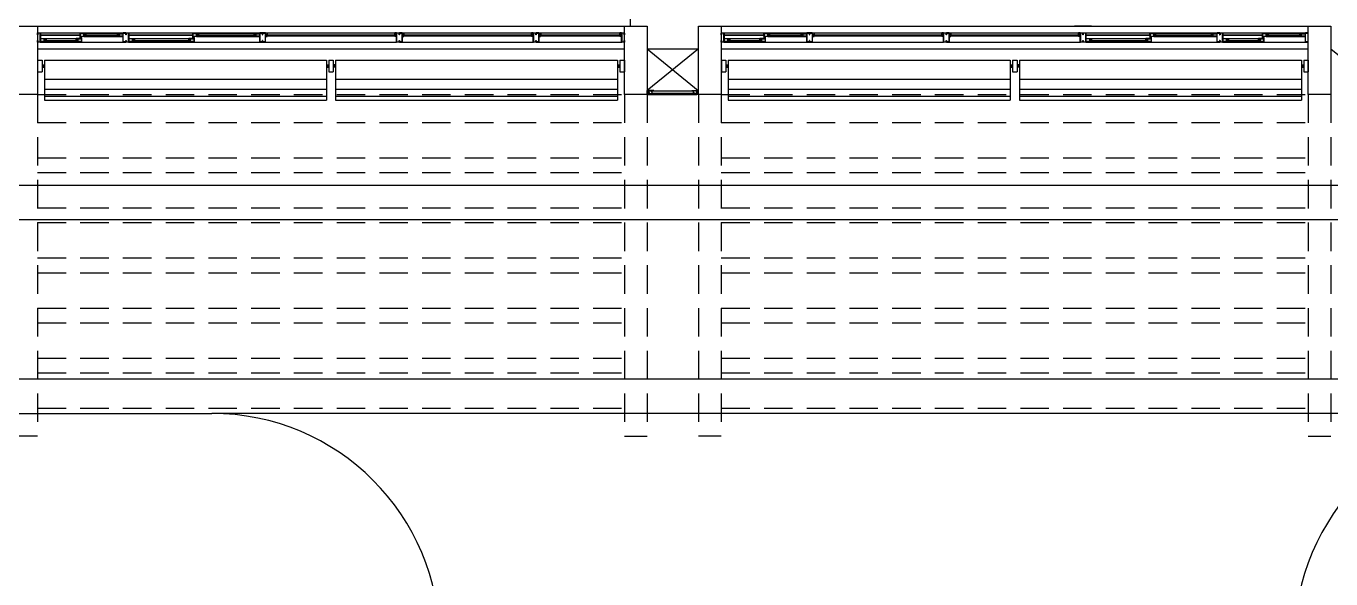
# Model space of a CAD drawing. Header units: millimetres. Extents: x 1887 to 2405, y 1100 to 1335.
# Drawn here: x 2082.31 to 2093.76, y 1223.14 to 1228 of the extents above; entities that cross this region are included whole.
import ezdxf

# ---------------------------------------------------------------- set-up
doc = ezdxf.new("R2010")
doc.units = ezdxf.units.MM
doc.linetypes.add('HIDDEN', pattern=[0.375, 0.25, -0.125])
for name, color, linetype in [('AR-ALV', 2, 'Continuous'), ('AR-BRISES', 1, 'Continuous'), ('AR-CALÇADA', 1, 'Continuous'), ('AR-ESQ', 1, 'Continuous'), ('AR-ESTC', 3, 'Continuous'), ('AR-PEITORIL', 1, 'Continuous'), ('AR-PERGOLAPROJ', 1, 'HIDDEN'), ('ar-podotactil', 1, 'Continuous'), ('AR-SHAFT', 1, 'Continuous'), ('BR-LINHAS', 1, 'Continuous'), ('BR-MONTANTE', 242, 'Continuous'), ('BR-PAINEL', 1, 'Continuous'), ('BR-SUPORTE', 1, 'Continuous'), ('DT-ESQ-BAGUETE-C', 2, 'Continuous'), ('DT-ESQ-BAGUETE-V', 1, 'Continuous'), ('DT-ESQ-CHAPA DOBRADA-V', 1, 'Continuous'), ('DT-ESQ-MARCO-V', 1, 'Continuous'), ('DT-ESQ-PERFIL CADEIRA-C', 2, 'Continuous'), ('DT-ESQ-PERFIL CADEIRA-V', 1, 'Continuous'), ('DT-ESQ-PERFIL U SIMPLES-C', 2, 'Continuous'), ('DT-ESQ-PERFIL U-C', 2, 'Continuous'), ('DT-ESQ-PERFIL U-V', 1, 'Continuous'), ('DT-ESQ-VENEZIANA-C', 2, 'Continuous'), ('DT-ESQ-VENEZIANA-V', 2, 'Continuous'), ('DT-ESQ-VIDRO-C', 2, 'Continuous'), ('PG-PROJ', 1, 'HIDDEN')]:
    doc.layers.add(name, color=color, linetype=linetype)

# ---------------------------------------------------------------- blocks, each defined once
blk = doc.blocks.new('EF34-P')
at = {"layer": 'DT-ESQ-BAGUETE-C', "ltscale": 0.1}
for points in [[(0.0735, -0.125), (0.06, -0.125), (0.06, -0.1235), (0.073, -0.1235, 0.4142136), (0.0735, -0.123), (0.0735, -0.112, 0.4142136), (0.073, -0.1115), (0.06, -0.1115), (0.06, -0.11), (0.0735, -0.11, -0.4142136), (0.075, -0.1115), (0.075, -0.1235, -0.4142136)], [(0.339, -0.125), (0.3525, -0.125), (0.3525, -0.1235), (0.3395, -0.1235, -0.4142136), (0.339, -0.123), (0.339, -0.112, -0.4142136), (0.3395, -0.1115), (0.3525, -0.1115), (0.3525, -0.11), (0.339, -0.11, 0.4142136), (0.3375, -0.1115), (0.3375, -0.1235, 0.4142136)], [(0.4225, -0.08), (0.409, -0.08), (0.409, -0.0785), (0.422, -0.0785, 0.4142136), (0.4225, -0.078), (0.4225, -0.067, 0.4142136), (0.422, -0.0665), (0.409, -0.0665), (0.409, -0.065), (0.4225, -0.065, -0.4142136), (0.424, -0.0665), (0.424, -0.0785, -0.4142136)], [(0.7015, -0.08), (0.715, -0.08), (0.715, -0.0785), (0.702, -0.0785, -0.4142136), (0.7015, -0.078), (0.7015, -0.067, -0.4142136), (0.702, -0.0665), (0.715, -0.0665), (0.715, -0.065), (0.7015, -0.065, 0.4142136), (0.7, -0.0665), (0.7, -0.0785, 0.4142136)], [(0.8485, -0.125), (0.835, -0.125), (0.835, -0.1235), (0.848, -0.1235, 0.4142136), (0.8485, -0.123), (0.8485, -0.112, 0.4142136), (0.848, -0.1115), (0.835, -0.1115), (0.835, -0.11), (0.8485, -0.11, -0.4142136), (0.85, -0.1115), (0.85, -0.1235, -0.4142136)], [(1.3265, -0.125), (1.34, -0.125), (1.34, -0.1235), (1.327, -0.1235, -0.4142136), (1.3265, -0.123), (1.3265, -0.112, -0.4142136), (1.327, -0.1115), (1.34, -0.1115), (1.34, -0.11), (1.3265, -0.11, 0.4142136), (1.325, -0.1115), (1.325, -0.1235, 0.4142136)], [(1.41, -0.08), (1.3965, -0.08), (1.3965, -0.0785), (1.4095, -0.0785, 0.4142136), (1.41, -0.078), (1.41, -0.067, 0.4142136), (1.4095, -0.0665), (1.3965, -0.0665), (1.3965, -0.065), (1.41, -0.065, -0.4142136), (1.4115, -0.0665), (1.4115, -0.0785, -0.4142136)], [(1.9015, -0.08), (1.915, -0.08), (1.915, -0.0785), (1.902, -0.0785, -0.4142136), (1.9015, -0.078), (1.9015, -0.067, -0.4142136), (1.902, -0.0665), (1.915, -0.0665), (1.915, -0.065), (1.9015, -0.065, 0.4142136), (1.9, -0.0665), (1.9, -0.0785, 0.4142136)], [(2.014, -0.075), (2.0005, -0.075), (2.0005, -0.0735), (2.014, -0.0735), (2.014, -0.0615), (2.0005, -0.0615), (2.0005, -0.06), (2.014, -0.06, -0.4142136), (2.0155, -0.0615), (2.0155, -0.0735, -0.4142136)], [(3.136, -0.075), (3.1495, -0.075), (3.1495, -0.0735), (3.136, -0.0735), (3.136, -0.0615), (3.1495, -0.0615), (3.1495, -0.06), (3.136, -0.06, 0.4142136), (3.1345, -0.0615), (3.1345, -0.0735, 0.4142136)], [(3.214, -0.075), (3.2005, -0.075), (3.2005, -0.0735), (3.214, -0.0735), (3.214, -0.0615), (3.2005, -0.0615), (3.2005, -0.06), (3.214, -0.06, -0.4142136), (3.2155, -0.0615), (3.2155, -0.0735, -0.4142136)], [(4.336, -0.075), (4.3495, -0.075), (4.3495, -0.0735), (4.336, -0.0735), (4.336, -0.0615), (4.3495, -0.0615), (4.3495, -0.06), (4.336, -0.06, 0.4142136), (4.3345, -0.0615), (4.3345, -0.0735, 0.4142136)], [(4.414, -0.075), (4.4005, -0.075), (4.4005, -0.0735), (4.414, -0.0735), (4.414, -0.0615), (4.4005, -0.0615), (4.4005, -0.06), (4.414, -0.06, -0.4142136), (4.4155, -0.0615), (4.4155, -0.0735, -0.4142136)], [(5.111, -0.075), (5.1245, -0.075), (5.1245, -0.0735), (5.111, -0.0735), (5.111, -0.0615), (5.1245, -0.0615), (5.1245, -0.06), (5.111, -0.06, 0.4142136), (5.1095, -0.0615), (5.1095, -0.0735, 0.4142136)]]:
    blk.add_lwpolyline(points, format="xyb", close=True, dxfattribs=at)
at = {"layer": 'DT-ESQ-BAGUETE-V', "ltscale": 0.1}
for p, q in [((0.0735, -0.11), (0.339, -0.11)), ((0.4225, -0.065), (0.7015, -0.065)), ((0.8485, -0.11), (1.3265, -0.11)), ((1.41, -0.065), (1.9015, -0.065))]:
    blk.add_line(p, q, dxfattribs=at)
at = {"layer": 'DT-ESQ-CHAPA DOBRADA-V', "ltscale": 0.1}
for p, q in [((0.025, -0.077), (0.374, -0.077)), ((0.025, -0.08), (0.374, -0.08)), ((0.8, -0.077), (1.3615, -0.077)), ((0.8, -0.08), (1.3615, -0.08))]:
    blk.add_line(p, q, dxfattribs=at)
at = {"layer": 'DT-ESQ-MARCO-V', "ltscale": 0.1}
for p, q in [((1.9985, -0.06), (3.1515, -0.06)), ((3.1985, -0.06), (4.3515, -0.06)), ((4.3985, -0.06), (5.1265, -0.06)), ((1.9985, -0.14), (3.1515, -0.14)), ((3.1985, -0.14), (4.3515, -0.14)), ((4.3985, -0.14), (5.1265, -0.14))]:
    blk.add_line(p, q, dxfattribs=at)
at = {"layer": 'DT-ESQ-PERFIL CADEIRA-C', "ltscale": 0.1}
for p, q in [((0.376, -0.0885), (0.4225, -0.0885)), ((0.75, -0.0885), (0.7015, -0.0885)), ((1.3635, -0.0885), (1.41, -0.0885)), ((1.95, -0.0885), (1.9015, -0.0885)), ((0.025, -0.1335), (0.0735, -0.1335)), ((0.3855, -0.1335), (0.339, -0.1335)), ((0.8, -0.1335), (0.8485, -0.1335)), ((1.373, -0.1335), (1.3265, -0.1335))]:
    blk.add_line(p, q, dxfattribs=at)
for points in [[(0.0735, -0.135), (0.025, -0.135), (0.025, -0.1335), (0.06, -0.1335, -0.1989119), (0.0589, -0.1331, -0.1989128), (0.0585, -0.132), (0.0585, -0.112, 0.4142136), (0.058, -0.1115), (0.025, -0.1115), (0.025, -0.11), (0.0585, -0.11, -0.4142136), (0.06, -0.1115), (0.06, -0.1235), (0.06, -0.125), (0.06, -0.132), (0.0735, -0.132, -1)], [(0.339, -0.132, 1), (0.339, -0.135), (0.3855, -0.135, 0.4142136), (0.3875, -0.133), (0.3875, -0.112, 0.4142136), (0.3855, -0.11), (0.354, -0.11, 0.4142136), (0.3525, -0.1115), (0.3525, -0.132)], [(0.3525, -0.1335, 0.1989127), (0.3536, -0.1331, 0.1989133), (0.354, -0.132), (0.354, -0.112, -0.4142136), (0.3545, -0.1115), (0.3855, -0.1115, -0.4142136), (0.386, -0.112), (0.386, -0.133, -0.4142136), (0.3855, -0.1335)], [(0.4225, -0.087, -1), (0.4225, -0.09), (0.376, -0.09, -0.4142136), (0.374, -0.088), (0.374, -0.067, -0.4142136), (0.376, -0.065), (0.4075, -0.065, -0.4142136), (0.409, -0.0665), (0.409, -0.087)], [(0.409, -0.0885, -0.1989127), (0.4079, -0.0881, -0.1989133), (0.4075, -0.087), (0.4075, -0.067, 0.4142136), (0.407, -0.0665), (0.376, -0.0665, 0.4142136), (0.3755, -0.067), (0.3755, -0.088, 0.4142136), (0.376, -0.0885)], [(0.7015, -0.09), (0.75, -0.09), (0.75, -0.0885), (0.715, -0.0885, 0.1989119), (0.7161, -0.0881, 0.1989128), (0.7165, -0.087), (0.7165, -0.067, -0.4142136), (0.717, -0.0665), (0.75, -0.0665), (0.75, -0.065), (0.7165, -0.065, 0.4142136), (0.715, -0.0665), (0.715, -0.0785), (0.715, -0.08), (0.715, -0.087), (0.7015, -0.087, 1)], [(0.8485, -0.135), (0.8, -0.135), (0.8, -0.1335), (0.835, -0.1335, -0.1989119), (0.8339, -0.1331, -0.1989128), (0.8335, -0.132), (0.8335, -0.112, 0.4142136), (0.833, -0.1115), (0.8, -0.1115), (0.8, -0.11), (0.8335, -0.11, -0.4142136), (0.835, -0.1115), (0.835, -0.1235), (0.835, -0.125), (0.835, -0.132), (0.8485, -0.132, -1)], [(1.3265, -0.132, 1), (1.3265, -0.135), (1.373, -0.135, 0.4142136), (1.375, -0.133), (1.375, -0.112, 0.4142136), (1.373, -0.11), (1.3415, -0.11, 0.4142136), (1.34, -0.1115), (1.34, -0.132)], [(1.34, -0.1335, 0.1989127), (1.3411, -0.1331, 0.1989133), (1.3415, -0.132), (1.3415, -0.112, -0.4142136), (1.342, -0.1115), (1.373, -0.1115, -0.4142136), (1.3735, -0.112), (1.3735, -0.133, -0.4142136), (1.373, -0.1335)], [(1.41, -0.087, -1), (1.41, -0.09), (1.3635, -0.09, -0.4142136), (1.3615, -0.088), (1.3615, -0.067, -0.4142136), (1.3635, -0.065), (1.395, -0.065, -0.4142136), (1.3965, -0.0665), (1.3965, -0.087)], [(1.3965, -0.0885, -0.1989127), (1.3954, -0.0881, -0.1989133), (1.395, -0.087), (1.395, -0.067, 0.4142136), (1.3945, -0.0665), (1.3635, -0.0665, 0.4142136), (1.363, -0.067), (1.363, -0.088, 0.4142136), (1.3635, -0.0885)], [(1.9015, -0.09), (1.95, -0.09), (1.95, -0.0885), (1.915, -0.0885, 0.1989119), (1.9161, -0.0881, 0.1989128), (1.9165, -0.087), (1.9165, -0.067, -0.4142136), (1.917, -0.0665), (1.95, -0.0665), (1.95, -0.065), (1.9165, -0.065, 0.4142136), (1.915, -0.0665), (1.915, -0.0785), (1.915, -0.08), (1.915, -0.087), (1.9015, -0.087, 1)]]:
    blk.add_lwpolyline(points, format="xyb", close=True, dxfattribs=at)
at = {"layer": 'DT-ESQ-PERFIL CADEIRA-V', "ltscale": 0.1}
for p, q in [((0.4075, -0.09), (0.7015, -0.09)), ((1.395, -0.09), (1.9015, -0.09)), ((0.0735, -0.135), (0.339, -0.135)), ((0.8485, -0.135), (1.3265, -0.135))]:
    blk.add_line(p, q, dxfattribs=at)
at = {"layer": 'DT-ESQ-PERFIL U SIMPLES-C', "ltscale": 0.1}
for points in [[(0.376, -0.102), (0.384, -0.102), (0.384, -0.1005), (0.376, -0.1005, -0.4142136), (0.3755, -0.1), (0.3755, -0.092, -0.4142136), (0.376, -0.0915), (0.384, -0.0915), (0.384, -0.09), (0.376, -0.09, 0.4142136), (0.374, -0.092), (0.374, -0.1, 0.4142136)], [(0.3855, -0.098), (0.3775, -0.098), (0.3775, -0.0995), (0.3855, -0.0995, -0.4142136), (0.386, -0.1), (0.386, -0.108, -0.4142136), (0.3855, -0.1085), (0.3775, -0.1085), (0.3775, -0.11), (0.3855, -0.11, 0.4142136), (0.3875, -0.108), (0.3875, -0.1, 0.4142136)], [(1.3635, -0.102), (1.3715, -0.102), (1.3715, -0.1005), (1.3635, -0.1005, -0.4142136), (1.363, -0.1), (1.363, -0.092, -0.4142136), (1.3635, -0.0915), (1.3715, -0.0915), (1.3715, -0.09), (1.3635, -0.09, 0.4142136), (1.3615, -0.092), (1.3615, -0.1, 0.4142136)], [(1.373, -0.098), (1.365, -0.098), (1.365, -0.0995), (1.373, -0.0995, -0.4142136), (1.3735, -0.1), (1.3735, -0.108, -0.4142136), (1.373, -0.1085), (1.365, -0.1085), (1.365, -0.11), (1.373, -0.11, 0.4142136), (1.375, -0.108), (1.375, -0.1, 0.4142136)]]:
    blk.add_lwpolyline(points, format="xyb", close=True, dxfattribs=at)
at = {"layer": 'DT-ESQ-PERFIL U-C', "ltscale": 0.1}
for points in [[(0, -0.0615, -0.4142136), (0.0015, -0.06), (0.0235, -0.06, -0.4142136), (0.025, -0.0615), (0.025, -0.1385, -0.4142136), (0.0235, -0.14), (0.0015, -0.14, -0.4142136), (0, -0.1385), (0, -0.125), (0.0015, -0.125), (0.0015, -0.138, 0.4142136), (0.002, -0.1385), (0.023, -0.1385, 0.4142136), (0.0235, -0.138), (0.0235, -0.062, 0.4142136), (0.023, -0.0615), (0.002, -0.0615, 0.4142136), (0.0015, -0.062), (0.0015, -0.075), (0, -0.075)], [(0.775, -0.0615, 0.4142136), (0.7735, -0.06), (0.7515, -0.06, 0.4142136), (0.75, -0.0615), (0.75, -0.1385, 0.4142136), (0.7515, -0.14), (0.7735, -0.14, 0.4142136), (0.775, -0.1385), (0.775, -0.125), (0.7735, -0.125), (0.7735, -0.138, -0.4142136), (0.773, -0.1385), (0.752, -0.1385, -0.4142136), (0.7515, -0.138), (0.7515, -0.062, -0.4142136), (0.752, -0.0615), (0.773, -0.0615, -0.4142136), (0.7735, -0.062), (0.7735, -0.075), (0.775, -0.075)], [(0.775, -0.0615, -0.4142136), (0.7765, -0.06), (0.7985, -0.06, -0.4142136), (0.8, -0.0615), (0.8, -0.1385, -0.4142136), (0.7985, -0.14), (0.7765, -0.14, -0.4142136), (0.775, -0.1385), (0.775, -0.125), (0.7765, -0.125), (0.7765, -0.138, 0.4142136), (0.777, -0.1385), (0.798, -0.1385, 0.4142136), (0.7985, -0.138), (0.7985, -0.062, 0.4142136), (0.798, -0.0615), (0.777, -0.0615, 0.4142136), (0.7765, -0.062), (0.7765, -0.075), (0.775, -0.075)], [(1.975, -0.0615, 0.4142136), (1.9735, -0.06), (1.9515, -0.06, 0.4142136), (1.95, -0.0615), (1.95, -0.1385, 0.4142136), (1.9515, -0.14), (1.9735, -0.14, 0.4142136), (1.975, -0.1385), (1.975, -0.125), (1.9735, -0.125), (1.9735, -0.138, -0.4142136), (1.973, -0.1385), (1.952, -0.1385, -0.4142136), (1.9515, -0.138), (1.9515, -0.062, -0.4142136), (1.952, -0.0615), (1.973, -0.0615, -0.4142136), (1.9735, -0.062), (1.9735, -0.075), (1.975, -0.075)]]:
    blk.add_lwpolyline(points, format="xyb", close=True, dxfattribs=at)
for points in [[(2, -0.0905), (2, -0.0905, 0.4142136), (1.9985, -0.092), (1.9985, -0.1385), (1.9765, -0.1385), (1.9765, -0.125), (1.975, -0.125), (1.975, -0.1385, 0.4142136), (1.9765, -0.14), (1.9985, -0.14, 0.4142136), (2, -0.1385), (2, -0.092), (2.0135, -0.092, 1), (2.0135, -0.089), (2, -0.089), (2, -0.0615, 0.4142136), (1.9985, -0.06), (1.9765, -0.06, 0.4142136), (1.975, -0.0615), (1.975, -0.075), (1.9765, -0.075), (1.9765, -0.0615), (1.9985, -0.0615), (1.9985, -0.089, 0.4142136), (2, -0.0905), (2.0135, -0.0905)], [(3.15, -0.0905), (3.15, -0.0905, -0.4142136), (3.1515, -0.092), (3.1515, -0.1385), (3.1735, -0.1385), (3.1735, -0.125), (3.175, -0.125), (3.175, -0.1385, -0.4142136), (3.1735, -0.14), (3.1515, -0.14, -0.4142136), (3.15, -0.1385), (3.15, -0.092), (3.1365, -0.092, -1), (3.1365, -0.089), (3.15, -0.089), (3.15, -0.0615, -0.4142136), (3.1515, -0.06), (3.1735, -0.06, -0.4142136), (3.175, -0.0615), (3.175, -0.075), (3.1735, -0.075), (3.1735, -0.0615), (3.1515, -0.0615), (3.1515, -0.089, -0.4142136), (3.15, -0.0905), (3.1365, -0.0905)], [(3.2, -0.0905), (3.2, -0.0905, 0.4142136), (3.1985, -0.092), (3.1985, -0.1385), (3.1765, -0.1385), (3.1765, -0.125), (3.175, -0.125), (3.175, -0.1385, 0.4142136), (3.1765, -0.14), (3.1985, -0.14, 0.4142136), (3.2, -0.1385), (3.2, -0.092), (3.2135, -0.092, 1), (3.2135, -0.089), (3.2, -0.089), (3.2, -0.0615, 0.4142136), (3.1985, -0.06), (3.1765, -0.06, 0.4142136), (3.175, -0.0615), (3.175, -0.075), (3.1765, -0.075), (3.1765, -0.0615), (3.1985, -0.0615), (3.1985, -0.089, 0.4142136), (3.2, -0.0905), (3.2135, -0.0905)], [(4.35, -0.0905), (4.35, -0.0905, -0.4142136), (4.3515, -0.092), (4.3515, -0.1385), (4.3735, -0.1385), (4.3735, -0.125), (4.375, -0.125), (4.375, -0.1385, -0.4142136), (4.3735, -0.14), (4.3515, -0.14, -0.4142136), (4.35, -0.1385), (4.35, -0.092), (4.3365, -0.092, -1), (4.3365, -0.089), (4.35, -0.089), (4.35, -0.0615, -0.4142136), (4.3515, -0.06), (4.3735, -0.06, -0.4142136), (4.375, -0.0615), (4.375, -0.075), (4.3735, -0.075), (4.3735, -0.0615), (4.3515, -0.0615), (4.3515, -0.089, -0.4142136), (4.35, -0.0905), (4.3365, -0.0905)], [(4.4, -0.0905), (4.4, -0.0905, 0.4142136), (4.3985, -0.092), (4.3985, -0.1385), (4.3765, -0.1385), (4.3765, -0.125), (4.375, -0.125), (4.375, -0.1385, 0.4142136), (4.3765, -0.14), (4.3985, -0.14, 0.4142136), (4.4, -0.1385), (4.4, -0.092), (4.4135, -0.092, 1), (4.4135, -0.089), (4.4, -0.089), (4.4, -0.0615, 0.4142136), (4.3985, -0.06), (4.3765, -0.06, 0.4142136), (4.375, -0.0615), (4.375, -0.075), (4.3765, -0.075), (4.3765, -0.0615), (4.3985, -0.0615), (4.3985, -0.089, 0.4142136), (4.4, -0.0905), (4.4135, -0.0905)], [(5.125, -0.0905), (5.125, -0.0905, -0.4142136), (5.1265, -0.092), (5.1265, -0.1385), (5.1485, -0.1385), (5.1485, -0.125), (5.15, -0.125), (5.15, -0.1385, -0.4142136), (5.1485, -0.14), (5.1265, -0.14, -0.4142136), (5.125, -0.1385), (5.125, -0.092), (5.1115, -0.092, -1), (5.1115, -0.089), (5.125, -0.089), (5.125, -0.0615, -0.4142136), (5.1265, -0.06), (5.1485, -0.06, -0.4142136), (5.15, -0.0615), (5.15, -0.075), (5.1485, -0.075), (5.1485, -0.0615), (5.1265, -0.0615), (5.1265, -0.089, -0.4142136), (5.125, -0.0905), (5.1115, -0.0905)]]:
    blk.add_lwpolyline(points, format="xyb", dxfattribs=at)
at = {"layer": 'DT-ESQ-PERFIL U-V', "ltscale": 0.1}
for p, q in [((0.0235, -0.06), (0.7515, -0.06)), ((0.7985, -0.06), (1.9515, -0.06)), ((0.0235, -0.14), (0.7515, -0.14)), ((0.7985, -0.14), (1.9515, -0.14))]:
    blk.add_line(p, q, dxfattribs=at)
at = {"layer": 'DT-ESQ-VIDRO-C', "ltscale": 0.1}
for points in [[(0.7125, -0.085), (0.7125, -0.082), (0.4115, -0.082), (0.4115, -0.085)], [(1.9125, -0.085), (1.9125, -0.082), (1.399, -0.082), (1.399, -0.085)], [(2.002, -0.087), (2.002, -0.077), (3.148, -0.077), (3.148, -0.087)], [(3.202, -0.087), (3.202, -0.077), (4.348, -0.077), (4.348, -0.087)], [(4.402, -0.087), (4.402, -0.077), (5.123, -0.077), (5.123, -0.087)], [(0.063, -0.13), (0.063, -0.127), (0.3495, -0.127), (0.3495, -0.13)], [(0.838, -0.13), (0.838, -0.127), (1.337, -0.127), (1.337, -0.13)]]:
    blk.add_lwpolyline(points, close=True, dxfattribs=at)
blk = doc.blocks.new('EF28-P')
at = {"layer": 'DT-ESQ-BAGUETE-C', "ltscale": 0.1}
for points in [[(0.0735, -0.125), (0.06, -0.125), (0.06, -0.1235), (0.073, -0.1235, 0.4142136), (0.0735, -0.123), (0.0735, -0.112, 0.4142136), (0.073, -0.1115), (0.06, -0.1115), (0.06, -0.11), (0.0735, -0.11, -0.4142136), (0.075, -0.1115), (0.075, -0.1235, -0.4142136)], [(0.339, -0.125), (0.3525, -0.125), (0.3525, -0.1235), (0.3395, -0.1235, -0.4142136), (0.339, -0.123), (0.339, -0.112, -0.4142136), (0.3395, -0.1115), (0.3525, -0.1115), (0.3525, -0.11), (0.339, -0.11, 0.4142136), (0.3375, -0.1115), (0.3375, -0.1235, 0.4142136)], [(0.4225, -0.08), (0.409, -0.08), (0.409, -0.0785), (0.422, -0.0785, 0.4142136), (0.4225, -0.078), (0.4225, -0.067, 0.4142136), (0.422, -0.0665), (0.409, -0.0665), (0.409, -0.065), (0.4225, -0.065, -0.4142136), (0.424, -0.0665), (0.424, -0.0785, -0.4142136)], [(0.7015, -0.08), (0.715, -0.08), (0.715, -0.0785), (0.702, -0.0785, -0.4142136), (0.7015, -0.078), (0.7015, -0.067, -0.4142136), (0.702, -0.0665), (0.715, -0.0665), (0.715, -0.065), (0.7015, -0.065, 0.4142136), (0.7, -0.0665), (0.7, -0.0785, 0.4142136)], [(0.814, -0.075), (0.8005, -0.075), (0.8005, -0.0735), (0.814, -0.0735), (0.814, -0.0615), (0.8005, -0.0615), (0.8005, -0.06), (0.814, -0.06, -0.4142136), (0.8155, -0.0615), (0.8155, -0.0735, -0.4142136)], [(1.936, -0.075), (1.9495, -0.075), (1.9495, -0.0735), (1.936, -0.0735), (1.936, -0.0615), (1.9495, -0.0615), (1.9495, -0.06), (1.936, -0.06, 0.4142136), (1.9345, -0.0615), (1.9345, -0.0735, 0.4142136)], [(2.014, -0.075), (2.0005, -0.075), (2.0005, -0.0735), (2.014, -0.0735), (2.014, -0.0615), (2.0005, -0.0615), (2.0005, -0.06), (2.014, -0.06, -0.4142136), (2.0155, -0.0615), (2.0155, -0.0735, -0.4142136)], [(3.136, -0.075), (3.1495, -0.075), (3.1495, -0.0735), (3.136, -0.0735), (3.136, -0.0615), (3.1495, -0.0615), (3.1495, -0.06), (3.136, -0.06, 0.4142136), (3.1345, -0.0615), (3.1345, -0.0735, 0.4142136)], [(3.2485, -0.125), (3.235, -0.125), (3.235, -0.1235), (3.248, -0.1235, 0.4142136), (3.2485, -0.123), (3.2485, -0.112, 0.4142136), (3.248, -0.1115), (3.235, -0.1115), (3.235, -0.11), (3.2485, -0.11, -0.4142136), (3.25, -0.1115), (3.25, -0.1235, -0.4142136)], [(3.7265, -0.125), (3.74, -0.125), (3.74, -0.1235), (3.727, -0.1235, -0.4142136), (3.7265, -0.123), (3.7265, -0.112, -0.4142136), (3.727, -0.1115), (3.74, -0.1115), (3.74, -0.11), (3.7265, -0.11, 0.4142136), (3.725, -0.1115), (3.725, -0.1235, 0.4142136)], [(3.81, -0.08), (3.7965, -0.08), (3.7965, -0.0785), (3.8095, -0.0785, 0.4142136), (3.81, -0.078), (3.81, -0.067, 0.4142136), (3.8095, -0.0665), (3.7965, -0.0665), (3.7965, -0.065), (3.81, -0.065, -0.4142136), (3.8115, -0.0665), (3.8115, -0.0785, -0.4142136)], [(4.3015, -0.08), (4.315, -0.08), (4.315, -0.0785), (4.302, -0.0785, -0.4142136), (4.3015, -0.078), (4.3015, -0.067, -0.4142136), (4.302, -0.0665), (4.315, -0.0665), (4.315, -0.065), (4.3015, -0.065, 0.4142136), (4.3, -0.0665), (4.3, -0.0785, 0.4142136)], [(4.4485, -0.125), (4.435, -0.125), (4.435, -0.1235), (4.448, -0.1235, 0.4142136), (4.4485, -0.123), (4.4485, -0.112, 0.4142136), (4.448, -0.1115), (4.435, -0.1115), (4.435, -0.11), (4.4485, -0.11, -0.4142136), (4.45, -0.1115), (4.45, -0.1235, -0.4142136)], [(4.714, -0.125), (4.7275, -0.125), (4.7275, -0.1235), (4.7145, -0.1235, -0.4142136), (4.714, -0.123), (4.714, -0.112, -0.4142136), (4.7145, -0.1115), (4.7275, -0.1115), (4.7275, -0.11), (4.714, -0.11, 0.4142136), (4.7125, -0.1115), (4.7125, -0.1235, 0.4142136)], [(4.7975, -0.08), (4.784, -0.08), (4.784, -0.0785), (4.797, -0.0785, 0.4142136), (4.7975, -0.078), (4.7975, -0.067, 0.4142136), (4.797, -0.0665), (4.784, -0.0665), (4.784, -0.065), (4.7975, -0.065, -0.4142136), (4.799, -0.0665), (4.799, -0.0785, -0.4142136)], [(5.0765, -0.08), (5.09, -0.08), (5.09, -0.0785), (5.077, -0.0785, -0.4142136), (5.0765, -0.078), (5.0765, -0.067, -0.4142136), (5.077, -0.0665), (5.09, -0.0665), (5.09, -0.065), (5.0765, -0.065, 0.4142136), (5.075, -0.0665), (5.075, -0.0785, 0.4142136)]]:
    blk.add_lwpolyline(points, format="xyb", close=True, dxfattribs=at)
at = {"layer": 'DT-ESQ-BAGUETE-V', "ltscale": 0.1}
for p, q in [((0.0735, -0.11), (0.339, -0.11)), ((0.4225, -0.065), (0.7015, -0.065)), ((3.2485, -0.11), (3.7265, -0.11)), ((3.81, -0.065), (4.3015, -0.065)), ((4.4485, -0.11), (4.714, -0.11)), ((4.7975, -0.065), (5.0765, -0.065))]:
    blk.add_line(p, q, dxfattribs=at)
at = {"layer": 'DT-ESQ-CHAPA DOBRADA-V', "ltscale": 0.1}
for p, q in [((0.025, -0.077), (0.374, -0.077)), ((0.025, -0.08), (0.374, -0.08)), ((3.2, -0.077), (3.7615, -0.077)), ((3.2, -0.08), (3.7615, -0.08)), ((4.4, -0.077), (4.749, -0.077)), ((4.4, -0.08), (4.749, -0.08))]:
    blk.add_line(p, q, dxfattribs=at)
at = {"layer": 'DT-ESQ-MARCO-V', "ltscale": 0.1}
for p, q in [((0.7985, -0.06), (1.9515, -0.06)), ((1.9985, -0.06), (3.1515, -0.06)), ((0.7985, -0.14), (1.9515, -0.14)), ((1.9985, -0.14), (3.1515, -0.14))]:
    blk.add_line(p, q, dxfattribs=at)
at = {"layer": 'DT-ESQ-PERFIL CADEIRA-C', "ltscale": 0.1}
for p, q in [((0.376, -0.0885), (0.4225, -0.0885)), ((0.75, -0.0885), (0.7015, -0.0885)), ((3.7635, -0.0885), (3.81, -0.0885)), ((4.35, -0.0885), (4.3015, -0.0885)), ((4.751, -0.0885), (4.7975, -0.0885)), ((5.125, -0.0885), (5.0765, -0.0885)), ((0.025, -0.1335), (0.0735, -0.1335)), ((0.3855, -0.1335), (0.339, -0.1335)), ((3.2, -0.1335), (3.2485, -0.1335)), ((3.773, -0.1335), (3.7265, -0.1335)), ((4.4, -0.1335), (4.4485, -0.1335)), ((4.7605, -0.1335), (4.714, -0.1335))]:
    blk.add_line(p, q, dxfattribs=at)
for points in [[(0.0735, -0.135), (0.025, -0.135), (0.025, -0.1335), (0.06, -0.1335, -0.1989119), (0.0589, -0.1331, -0.1989128), (0.0585, -0.132), (0.0585, -0.112, 0.4142136), (0.058, -0.1115), (0.025, -0.1115), (0.025, -0.11), (0.0585, -0.11, -0.4142136), (0.06, -0.1115), (0.06, -0.1235), (0.06, -0.125), (0.06, -0.132), (0.0735, -0.132, -1)], [(0.339, -0.132, 1), (0.339, -0.135), (0.3855, -0.135, 0.4142136), (0.3875, -0.133), (0.3875, -0.112, 0.4142136), (0.3855, -0.11), (0.354, -0.11, 0.4142136), (0.3525, -0.1115), (0.3525, -0.132)], [(0.3525, -0.1335, 0.1989127), (0.3536, -0.1331, 0.1989133), (0.354, -0.132), (0.354, -0.112, -0.4142136), (0.3545, -0.1115), (0.3855, -0.1115, -0.4142136), (0.386, -0.112), (0.386, -0.133, -0.4142136), (0.3855, -0.1335)], [(0.4225, -0.087, -1), (0.4225, -0.09), (0.376, -0.09, -0.4142136), (0.374, -0.088), (0.374, -0.067, -0.4142136), (0.376, -0.065), (0.4075, -0.065, -0.4142136), (0.409, -0.0665), (0.409, -0.087)], [(0.409, -0.0885, -0.1989127), (0.4079, -0.0881, -0.1989133), (0.4075, -0.087), (0.4075, -0.067, 0.4142136), (0.407, -0.0665), (0.376, -0.0665, 0.4142136), (0.3755, -0.067), (0.3755, -0.088, 0.4142136), (0.376, -0.0885)], [(0.7015, -0.09), (0.75, -0.09), (0.75, -0.0885), (0.715, -0.0885, 0.1989119), (0.7161, -0.0881, 0.1989128), (0.7165, -0.087), (0.7165, -0.067, -0.4142136), (0.717, -0.0665), (0.75, -0.0665), (0.75, -0.065), (0.7165, -0.065, 0.4142136), (0.715, -0.0665), (0.715, -0.0785), (0.715, -0.08), (0.715, -0.087), (0.7015, -0.087, 1)], [(3.2485, -0.135), (3.2, -0.135), (3.2, -0.1335), (3.235, -0.1335, -0.1989119), (3.2339, -0.1331, -0.1989128), (3.2335, -0.132), (3.2335, -0.112, 0.4142136), (3.233, -0.1115), (3.2, -0.1115), (3.2, -0.11), (3.2335, -0.11, -0.4142136), (3.235, -0.1115), (3.235, -0.1235), (3.235, -0.125), (3.235, -0.132), (3.2485, -0.132, -1)], [(3.7265, -0.132, 1), (3.7265, -0.135), (3.773, -0.135, 0.4142136), (3.775, -0.133), (3.775, -0.112, 0.4142136), (3.773, -0.11), (3.7415, -0.11, 0.4142136), (3.74, -0.1115), (3.74, -0.132)], [(3.74, -0.1335, 0.1989127), (3.7411, -0.1331, 0.1989133), (3.7415, -0.132), (3.7415, -0.112, -0.4142136), (3.742, -0.1115), (3.773, -0.1115, -0.4142136), (3.7735, -0.112), (3.7735, -0.133, -0.4142136), (3.773, -0.1335)], [(3.81, -0.087, -1), (3.81, -0.09), (3.7635, -0.09, -0.4142136), (3.7615, -0.088), (3.7615, -0.067, -0.4142136), (3.7635, -0.065), (3.795, -0.065, -0.4142136), (3.7965, -0.0665), (3.7965, -0.087)], [(3.7965, -0.0885, -0.1989127), (3.7954, -0.0881, -0.1989133), (3.795, -0.087), (3.795, -0.067, 0.4142136), (3.7945, -0.0665), (3.7635, -0.0665, 0.4142136), (3.763, -0.067), (3.763, -0.088, 0.4142136), (3.7635, -0.0885)], [(4.3015, -0.09), (4.35, -0.09), (4.35, -0.0885), (4.315, -0.0885, 0.1989119), (4.3161, -0.0881, 0.1989128), (4.3165, -0.087), (4.3165, -0.067, -0.4142136), (4.317, -0.0665), (4.35, -0.0665), (4.35, -0.065), (4.3165, -0.065, 0.4142136), (4.315, -0.0665), (4.315, -0.0785), (4.315, -0.08), (4.315, -0.087), (4.3015, -0.087, 1)], [(4.4485, -0.135), (4.4, -0.135), (4.4, -0.1335), (4.435, -0.1335, -0.1989119), (4.4339, -0.1331, -0.1989128), (4.4335, -0.132), (4.4335, -0.112, 0.4142136), (4.433, -0.1115), (4.4, -0.1115), (4.4, -0.11), (4.4335, -0.11, -0.4142136), (4.435, -0.1115), (4.435, -0.1235), (4.435, -0.125), (4.435, -0.132), (4.4485, -0.132, -1)], [(4.714, -0.132, 1), (4.714, -0.135), (4.7605, -0.135, 0.4142136), (4.7625, -0.133), (4.7625, -0.112, 0.4142136), (4.7605, -0.11), (4.729, -0.11, 0.4142136), (4.7275, -0.1115), (4.7275, -0.132)], [(4.7275, -0.1335, 0.1989127), (4.7286, -0.1331, 0.1989133), (4.729, -0.132), (4.729, -0.112, -0.4142136), (4.7295, -0.1115), (4.7605, -0.1115, -0.4142136), (4.761, -0.112), (4.761, -0.133, -0.4142136), (4.7605, -0.1335)], [(4.7975, -0.087, -1), (4.7975, -0.09), (4.751, -0.09, -0.4142136), (4.749, -0.088), (4.749, -0.067, -0.4142136), (4.751, -0.065), (4.7825, -0.065, -0.4142136), (4.784, -0.0665), (4.784, -0.087)], [(4.784, -0.0885, -0.1989127), (4.7829, -0.0881, -0.1989133), (4.7825, -0.087), (4.7825, -0.067, 0.4142136), (4.782, -0.0665), (4.751, -0.0665, 0.4142136), (4.7505, -0.067), (4.7505, -0.088, 0.4142136), (4.751, -0.0885)], [(5.0765, -0.09), (5.125, -0.09), (5.125, -0.0885), (5.09, -0.0885, 0.1989119), (5.0911, -0.0881, 0.1989128), (5.0915, -0.087), (5.0915, -0.067, -0.4142136), (5.092, -0.0665), (5.125, -0.0665), (5.125, -0.065), (5.0915, -0.065, 0.4142136), (5.09, -0.0665), (5.09, -0.0785), (5.09, -0.08), (5.09, -0.087), (5.0765, -0.087, 1)]]:
    blk.add_lwpolyline(points, format="xyb", close=True, dxfattribs=at)
at = {"layer": 'DT-ESQ-PERFIL CADEIRA-V', "ltscale": 0.1}
for p, q in [((0.4075, -0.09), (0.7015, -0.09)), ((3.795, -0.09), (4.3015, -0.09)), ((4.7825, -0.09), (5.0765, -0.09)), ((0.0735, -0.135), (0.339, -0.135)), ((3.2485, -0.135), (3.7265, -0.135)), ((4.4485, -0.135), (4.714, -0.135))]:
    blk.add_line(p, q, dxfattribs=at)
at = {"layer": 'DT-ESQ-PERFIL U SIMPLES-C', "ltscale": 0.1}
for points in [[(0.376, -0.102), (0.384, -0.102), (0.384, -0.1005), (0.376, -0.1005, -0.4142136), (0.3755, -0.1), (0.3755, -0.092, -0.4142136), (0.376, -0.0915), (0.384, -0.0915), (0.384, -0.09), (0.376, -0.09, 0.4142136), (0.374, -0.092), (0.374, -0.1, 0.4142136)], [(0.3855, -0.098), (0.3775, -0.098), (0.3775, -0.0995), (0.3855, -0.0995, -0.4142136), (0.386, -0.1), (0.386, -0.108, -0.4142136), (0.3855, -0.1085), (0.3775, -0.1085), (0.3775, -0.11), (0.3855, -0.11, 0.4142136), (0.3875, -0.108), (0.3875, -0.1, 0.4142136)], [(3.7635, -0.102), (3.7715, -0.102), (3.7715, -0.1005), (3.7635, -0.1005, -0.4142136), (3.763, -0.1), (3.763, -0.092, -0.4142136), (3.7635, -0.0915), (3.7715, -0.0915), (3.7715, -0.09), (3.7635, -0.09, 0.4142136), (3.7615, -0.092), (3.7615, -0.1, 0.4142136)], [(3.773, -0.098), (3.765, -0.098), (3.765, -0.0995), (3.773, -0.0995, -0.4142136), (3.7735, -0.1), (3.7735, -0.108, -0.4142136), (3.773, -0.1085), (3.765, -0.1085), (3.765, -0.11), (3.773, -0.11, 0.4142136), (3.775, -0.108), (3.775, -0.1, 0.4142136)], [(4.751, -0.102), (4.759, -0.102), (4.759, -0.1005), (4.751, -0.1005, -0.4142136), (4.7505, -0.1), (4.7505, -0.092, -0.4142136), (4.751, -0.0915), (4.759, -0.0915), (4.759, -0.09), (4.751, -0.09, 0.4142136), (4.749, -0.092), (4.749, -0.1, 0.4142136)], [(4.7605, -0.098), (4.7525, -0.098), (4.7525, -0.0995), (4.7605, -0.0995, -0.4142136), (4.761, -0.1), (4.761, -0.108, -0.4142136), (4.7605, -0.1085), (4.7525, -0.1085), (4.7525, -0.11), (4.7605, -0.11, 0.4142136), (4.7625, -0.108), (4.7625, -0.1, 0.4142136)]]:
    blk.add_lwpolyline(points, format="xyb", close=True, dxfattribs=at)
at = {"layer": 'DT-ESQ-PERFIL U-C', "ltscale": 0.1}
for points in [[(0, -0.0615, -0.4142136), (0.0015, -0.06), (0.0235, -0.06, -0.4142136), (0.025, -0.0615), (0.025, -0.1385, -0.4142136), (0.0235, -0.14), (0.0015, -0.14, -0.4142136), (0, -0.1385), (0, -0.125), (0.0015, -0.125), (0.0015, -0.138, 0.4142136), (0.002, -0.1385), (0.023, -0.1385, 0.4142136), (0.0235, -0.138), (0.0235, -0.062, 0.4142136), (0.023, -0.0615), (0.002, -0.0615, 0.4142136), (0.0015, -0.062), (0.0015, -0.075), (0, -0.075)], [(0.775, -0.0615, 0.4142136), (0.7735, -0.06), (0.7515, -0.06, 0.4142136), (0.75, -0.0615), (0.75, -0.1385, 0.4142136), (0.7515, -0.14), (0.7735, -0.14, 0.4142136), (0.775, -0.1385), (0.775, -0.125), (0.7735, -0.125), (0.7735, -0.138, -0.4142136), (0.773, -0.1385), (0.752, -0.1385, -0.4142136), (0.7515, -0.138), (0.7515, -0.062, -0.4142136), (0.752, -0.0615), (0.773, -0.0615, -0.4142136), (0.7735, -0.062), (0.7735, -0.075), (0.775, -0.075)], [(3.175, -0.0615, -0.4142136), (3.1765, -0.06), (3.1985, -0.06, -0.4142136), (3.2, -0.0615), (3.2, -0.1385, -0.4142136), (3.1985, -0.14), (3.1765, -0.14, -0.4142136), (3.175, -0.1385), (3.175, -0.125), (3.1765, -0.125), (3.1765, -0.138, 0.4142136), (3.177, -0.1385), (3.198, -0.1385, 0.4142136), (3.1985, -0.138), (3.1985, -0.062, 0.4142136), (3.198, -0.0615), (3.177, -0.0615, 0.4142136), (3.1765, -0.062), (3.1765, -0.075), (3.175, -0.075)], [(4.375, -0.0615, 0.4142136), (4.3735, -0.06), (4.3515, -0.06, 0.4142136), (4.35, -0.0615), (4.35, -0.1385, 0.4142136), (4.3515, -0.14), (4.3735, -0.14, 0.4142136), (4.375, -0.1385), (4.375, -0.125), (4.3735, -0.125), (4.3735, -0.138, -0.4142136), (4.373, -0.1385), (4.352, -0.1385, -0.4142136), (4.3515, -0.138), (4.3515, -0.062, -0.4142136), (4.352, -0.0615), (4.373, -0.0615, -0.4142136), (4.3735, -0.062), (4.3735, -0.075), (4.375, -0.075)], [(4.375, -0.0615, -0.4142136), (4.3765, -0.06), (4.3985, -0.06, -0.4142136), (4.4, -0.0615), (4.4, -0.1385, -0.4142136), (4.3985, -0.14), (4.3765, -0.14, -0.4142136), (4.375, -0.1385), (4.375, -0.125), (4.3765, -0.125), (4.3765, -0.138, 0.4142136), (4.377, -0.1385), (4.398, -0.1385, 0.4142136), (4.3985, -0.138), (4.3985, -0.062, 0.4142136), (4.398, -0.0615), (4.377, -0.0615, 0.4142136), (4.3765, -0.062), (4.3765, -0.075), (4.375, -0.075)], [(5.15, -0.0615, 0.4142136), (5.1485, -0.06), (5.1265, -0.06, 0.4142136), (5.125, -0.0615), (5.125, -0.1385, 0.4142136), (5.1265, -0.14), (5.1485, -0.14, 0.4142136), (5.15, -0.1385), (5.15, -0.125), (5.1485, -0.125), (5.1485, -0.138, -0.4142136), (5.148, -0.1385), (5.127, -0.1385, -0.4142136), (5.1265, -0.138), (5.1265, -0.062, -0.4142136), (5.127, -0.0615), (5.148, -0.0615, -0.4142136), (5.1485, -0.062), (5.1485, -0.075), (5.15, -0.075)]]:
    blk.add_lwpolyline(points, format="xyb", close=True, dxfattribs=at)
for points in [[(0.8, -0.0905), (0.8, -0.0905, 0.4142136), (0.7985, -0.092), (0.7985, -0.1385), (0.7765, -0.1385), (0.7765, -0.125), (0.775, -0.125), (0.775, -0.1385, 0.4142136), (0.7765, -0.14), (0.7985, -0.14, 0.4142136), (0.8, -0.1385), (0.8, -0.092), (0.8135, -0.092, 1), (0.8135, -0.089), (0.8, -0.089), (0.8, -0.0615, 0.4142136), (0.7985, -0.06), (0.7765, -0.06, 0.4142136), (0.775, -0.0615), (0.775, -0.075), (0.7765, -0.075), (0.7765, -0.0615), (0.7985, -0.0615), (0.7985, -0.089, 0.4142136), (0.8, -0.0905), (0.8135, -0.0905)], [(1.95, -0.0905), (1.95, -0.0905, -0.4142136), (1.9515, -0.092), (1.9515, -0.1385), (1.9735, -0.1385), (1.9735, -0.125), (1.975, -0.125), (1.975, -0.1385, -0.4142136), (1.9735, -0.14), (1.9515, -0.14, -0.4142136), (1.95, -0.1385), (1.95, -0.092), (1.9365, -0.092, -1), (1.9365, -0.089), (1.95, -0.089), (1.95, -0.0615, -0.4142136), (1.9515, -0.06), (1.9735, -0.06, -0.4142136), (1.975, -0.0615), (1.975, -0.075), (1.9735, -0.075), (1.9735, -0.0615), (1.9515, -0.0615), (1.9515, -0.089, -0.4142136), (1.95, -0.0905), (1.9365, -0.0905)], [(2, -0.0905), (2, -0.0905, 0.4142136), (1.9985, -0.092), (1.9985, -0.1385), (1.9765, -0.1385), (1.9765, -0.125), (1.975, -0.125), (1.975, -0.1385, 0.4142136), (1.9765, -0.14), (1.9985, -0.14, 0.4142136), (2, -0.1385), (2, -0.092), (2.0135, -0.092, 1), (2.0135, -0.089), (2, -0.089), (2, -0.0615, 0.4142136), (1.9985, -0.06), (1.9765, -0.06, 0.4142136), (1.975, -0.0615), (1.975, -0.075), (1.9765, -0.075), (1.9765, -0.0615), (1.9985, -0.0615), (1.9985, -0.089, 0.4142136), (2, -0.0905), (2.0135, -0.0905)], [(3.15, -0.0905), (3.15, -0.0905, -0.4142136), (3.1515, -0.092), (3.1515, -0.1385), (3.1735, -0.1385), (3.1735, -0.125), (3.175, -0.125), (3.175, -0.1385, -0.4142136), (3.1735, -0.14), (3.1515, -0.14, -0.4142136), (3.15, -0.1385), (3.15, -0.092), (3.1365, -0.092, -1), (3.1365, -0.089), (3.15, -0.089), (3.15, -0.0615, -0.4142136), (3.1515, -0.06), (3.1735, -0.06, -0.4142136), (3.175, -0.0615), (3.175, -0.075), (3.1735, -0.075), (3.1735, -0.0615), (3.1515, -0.0615), (3.1515, -0.089, -0.4142136), (3.15, -0.0905), (3.1365, -0.0905)]]:
    blk.add_lwpolyline(points, format="xyb", dxfattribs=at)
at = {"layer": 'DT-ESQ-PERFIL U-V', "ltscale": 0.1}
for p, q in [((0.0235, -0.06), (0.7515, -0.06)), ((3.1985, -0.06), (4.3515, -0.06)), ((4.3985, -0.06), (5.1265, -0.06)), ((0.0235, -0.14), (0.7515, -0.14)), ((3.1985, -0.14), (4.3515, -0.14)), ((4.3985, -0.14), (5.1265, -0.14))]:
    blk.add_line(p, q, dxfattribs=at)
at = {"layer": 'DT-ESQ-VIDRO-C', "ltscale": 0.1}
for points in [[(0.7125, -0.085), (0.7125, -0.082), (0.4115, -0.082), (0.4115, -0.085)], [(0.802, -0.087), (0.802, -0.077), (1.948, -0.077), (1.948, -0.087)], [(2.002, -0.087), (2.002, -0.077), (3.148, -0.077), (3.148, -0.087)], [(4.3125, -0.085), (4.3125, -0.082), (3.799, -0.082), (3.799, -0.085)], [(5.0875, -0.085), (5.0875, -0.082), (4.7865, -0.082), (4.7865, -0.085)], [(0.063, -0.13), (0.063, -0.127), (0.3495, -0.127), (0.3495, -0.13)], [(3.238, -0.13), (3.238, -0.127), (3.737, -0.127), (3.737, -0.13)], [(4.438, -0.13), (4.438, -0.127), (4.7245, -0.127), (4.7245, -0.13)]]:
    blk.add_lwpolyline(points, close=True, dxfattribs=at)
blk = doc.blocks.new('BR-MODULO1')
at = {"layer": 'BR-LINHAS'}
for p, q in [((0.06, -0.265), (2.535, -0.265)), ((2.615, -0.265), (5.09, -0.265)), ((0.06, -0.352), (2.535, -0.352)), ((0.06, -0.415), (2.535, -0.415)), ((2.615, -0.352), (5.09, -0.352)), ((2.615, -0.415), (5.09, -0.415))]:
    blk.add_line(p, q, dxfattribs=at)
at = {"layer": 'BR-MONTANTE'}
for p, q in [((0, -0.1), (0, -0.2)), ((0, -0.1), (0.04, -0.1)), ((0.04, -0.1), (0.04, -0.2)), ((2.555, -0.1), (2.595, -0.1)), ((2.555, -0.1), (2.555, -0.2)), ((2.595, -0.1), (2.595, -0.2)), ((5.11, -0.1), (5.11, -0.2)), ((5.11, -0.1), (5.15, -0.1)), ((5.15, -0.1), (5.15, -0.2)), ((0, -0.2), (0.04, -0.2)), ((2.555, -0.2), (2.595, -0.2)), ((5.11, -0.2), (5.15, -0.2))]:
    blk.add_line(p, q, dxfattribs=at)
at = {"layer": 'BR-PAINEL'}
for p, q in [((0.06, -0.1), (2.535, -0.1)), ((0.06, -0.1), (0.06, -0.45)), ((2.535, -0.1), (2.535, -0.45)), ((2.615, -0.1), (2.615, -0.45)), ((2.615, -0.1), (5.09, -0.1)), ((5.09, -0.1), (5.09, -0.45)), ((0.06, -0.45), (2.535, -0.45)), ((2.615, -0.45), (5.09, -0.45))]:
    blk.add_line(p, q, dxfattribs=at)
at = {"layer": 'BR-SUPORTE'}
for p, q in [((0.04, -0.14), (0.06, -0.14)), ((0.04, -0.16), (0.06, -0.16)), ((0.05, -0.14), (0.05, -0.16)), ((2.535, -0.14), (2.555, -0.14)), ((2.535, -0.16), (2.555, -0.16)), ((2.545, -0.14), (2.545, -0.16)), ((2.615, -0.14), (2.595, -0.14)), ((2.615, -0.16), (2.595, -0.16)), ((2.605, -0.14), (2.605, -0.16)), ((5.09, -0.14), (5.11, -0.14)), ((5.09, -0.16), (5.11, -0.16)), ((5.1, -0.14), (5.1, -0.16))]:
    blk.add_line(p, q, dxfattribs=at)
blk = doc.blocks.new('PG-MODULO1-PJ-B')
at = {"layer": 'PG-PROJ'}
for p, q in [((0, 0), (0, -3)), ((5.55, 0), (5.55, -3)), ((0.2, 0), (5.35, 0)), ((0.2, 0), (0.2, -3)), ((5.35, 0), (5.35, -3)), ((0.2, -0.245), (5.35, -0.245)), ((0.2, -0.555), (5.35, -0.555)), ((0.2, -0.685), (5.35, -0.685)), ((0.2, -0.995), (5.35, -0.995)), ((0.2, -1.125), (5.35, -1.125)), ((0.2, -1.435), (5.35, -1.435)), ((0.2, -1.565), (5.35, -1.565)), ((0.2, -1.875), (5.35, -1.875)), ((0.2, -2.005), (5.35, -2.005)), ((0.2, -2.315), (5.35, -2.315)), ((0.2, -2.445), (5.35, -2.445)), ((0.2, -2.755), (5.35, -2.755)), ((0.2, -3), (0, -3)), ((5.35, -3), (5.55, -3))]:
    blk.add_line(p, q, dxfattribs=at)
blk = doc.blocks.new('EF01C-P')
at = {"layer": 'DT-ESQ-BAGUETE-C', "ltscale": 0.1}
for points in [[(0.002, 0.035), (0.015, 0.035), (0.015, 0.033), (0.002, 0.033), (0.002, 0.005), (0.015, 0.005), (0.015, 0.004), (0.002, 0.004, -0.414214), (0, 0.005), (0, 0.033, -0.414214)], [(0.448, 0.035), (0.435, 0.035), (0.435, 0.033), (0.448, 0.033), (0.448, 0.005), (0.435, 0.005), (0.435, 0.004), (0.448, 0.004, 0.414214), (0.45, 0.005), (0.45, 0.033, 0.414214)]]:
    blk.add_lwpolyline(points, format="xyb", close=True, dxfattribs=at)
at = {"layer": 'DT-ESQ-PERFIL CADEIRA-C', "ltscale": 0.1}
for points in [[(0.01, 0.002), (0.01, 0.003), (0.002, 0.003, 1), (0.002, 0), (0.015, 0, 0.414214), (0.016, 0.002), (0.016, 0.033), (0.043, 0.033)], [(0.043, 0.006), (0.018, 0.006), (0.018, 0.016), (0.016, 0.016), (0.016, 0.006, 0.414214), (0.018, 0.005), (0.043, 0.005), (0.056, 0.005, 1), (0.056, 0.008), (0.043, 0.008), (0.043, 0.02), (0.043, 0.032), (0.056, 0.032, 1), (0.056, 0.035), (0.043, 0.035), (0.016, 0.035, 0.414214), (0.015, 0.033), (0.015, 0.002), (0.002, 0.002)], [(0.041, 0.02), (0.041, 0.032, -0.414214), (0.043, 0.033), (0.056, 0.033)], [(0.041, 0.02), (0.041, 0.008, 0.414214), (0.043, 0.006), (0.056, 0.006)], [(0.407, 0.006), (0.432, 0.006), (0.432, 0.016), (0.433, 0.016), (0.433, 0.006, -0.414214), (0.432, 0.005), (0.407, 0.005), (0.394, 0.005, -1), (0.394, 0.008), (0.407, 0.008), (0.407, 0.02), (0.407, 0.032), (0.394, 0.032, -1), (0.394, 0.035), (0.407, 0.035), (0.433, 0.035, -0.414214), (0.435, 0.033), (0.435, 0.002), (0.448, 0.002)], [(0.408, 0.02), (0.408, 0.032, 0.414214), (0.407, 0.033), (0.394, 0.033)], [(0.408, 0.02), (0.408, 0.008, -0.414214), (0.407, 0.006), (0.394, 0.006)], [(0.44, 0.002), (0.44, 0.003), (0.448, 0.003, -1), (0.448, 0), (0.435, 0, -0.414214), (0.433, 0.002), (0.433, 0.033), (0.407, 0.033)]]:
    blk.add_lwpolyline(points, format="xyb", dxfattribs=at)
at = {"layer": 'DT-ESQ-PERFIL CADEIRA-V', "ltscale": 0.1}
blk.add_line((0.015, 0), (0.435, 0), dxfattribs=at)
at = {"layer": 'DT-ESQ-VENEZIANA-C', "ltscale": 0.1}
for p, q in [((0.043, 0.011), (0.407, 0.011)), ((0.043, 0.009), (0.407, 0.009))]:
    blk.add_line(p, q, dxfattribs=at)
at = {"layer": 'DT-ESQ-VENEZIANA-V', "ltscale": 0.1}
blk.add_line((0.043, 0.031), (0.407, 0.031), dxfattribs=at)

msp = doc.modelspace()

# ---------------------------------------------------------------- linework, layer by layer
at = {"layer": 'AR-ALV'}
for p, q in [((2087.61, 1230.248), (2087.61, 1227.998)), ((2089.11, 1227.998), (2089.26, 1227.998)), ((2091.66, 1227.998), (2091.51, 1227.998)), ((2087.76, 1227.798), (2088.21, 1227.798))]:
    msp.add_line(p, q, dxfattribs=at)
at = {"layer": 'AR-CALÇADA'}
for p, q in [((2121.735, 1226.598), (2053.31, 1226.598)), ((2079.966, 1224.598), (2083.939, 1224.598))]:
    msp.add_line(p, q, dxfattribs=at)
for centre, start, end in [((2083.939, 1222.598), 360, 90), ((2095.439, 1222.598), 90, 180)]:
    msp.add_arc(centre, 2, start, end, dxfattribs=at)
at = {"layer": 'AR-ESTC'}
for points in [[(2082.21, 1227.398), (2082.21, 1227.998), (2082.41, 1227.998), (2082.41, 1227.398)], [(2087.56, 1227.398), (2087.56, 1227.998), (2087.76, 1227.998), (2087.76, 1227.398)], [(2088.21, 1227.398), (2088.21, 1227.998), (2088.41, 1227.998), (2088.41, 1227.398)], [(2093.56, 1227.398), (2093.56, 1227.998), (2093.76, 1227.998), (2093.76, 1227.398)]]:
    msp.add_lwpolyline(points, close=True, dxfattribs=at)
at = {"layer": 'AR-PEITORIL'}
for p, q in [((2082.41, 1227.998), (2087.56, 1227.998)), ((2088.41, 1227.998), (2093.56, 1227.998)), ((2082.41, 1227.798), (2087.56, 1227.798)), ((2088.41, 1227.798), (2093.56, 1227.798))]:
    msp.add_line(p, q, dxfattribs=at)
at = {"layer": 'ar-podotactil'}
for p, q in [((2122.735, 1226.298), (2012.635, 1226.298)), ((2122.735, 1224.898), (2012.635, 1224.898)), ((2095.439, 1224.598), (2083.939, 1224.598))]:
    msp.add_line(p, q, dxfattribs=at)
at = {"layer": 'AR-SHAFT'}
for p, q in [((2087.76, 1227.798), (2088.208, 1227.433)), ((2088.21, 1227.798), (2087.76, 1227.432)), ((2093.76, 1227.798), (2094.208, 1227.433))]:
    msp.add_line(p, q, dxfattribs=at)

# ---------------------------------------------------------------- block references
at = {"layer": 'AR-BRISES'}
for p in [(2082.41, 1227.798), (2088.411, 1227.798)]:
    msp.add_blockref('BR-MODULO1', p, dxfattribs=at)
at = {"layer": 'AR-ESQ'}
for name, p in [('EF34-P', (2082.41, 1227.998)), ('EF28-P', (2088.41, 1227.998)), ('EF01C-P', (2087.76, 1227.398))]:
    msp.add_blockref(name, p, dxfattribs=at)
at = {"layer": 'AR-PERGOLAPROJ'}
for p in [(2082.21, 1227.398), (2088.21, 1227.398)]:
    msp.add_blockref('PG-MODULO1-PJ-B', p, dxfattribs=at)

doc.saveas('drawing.dxf')
